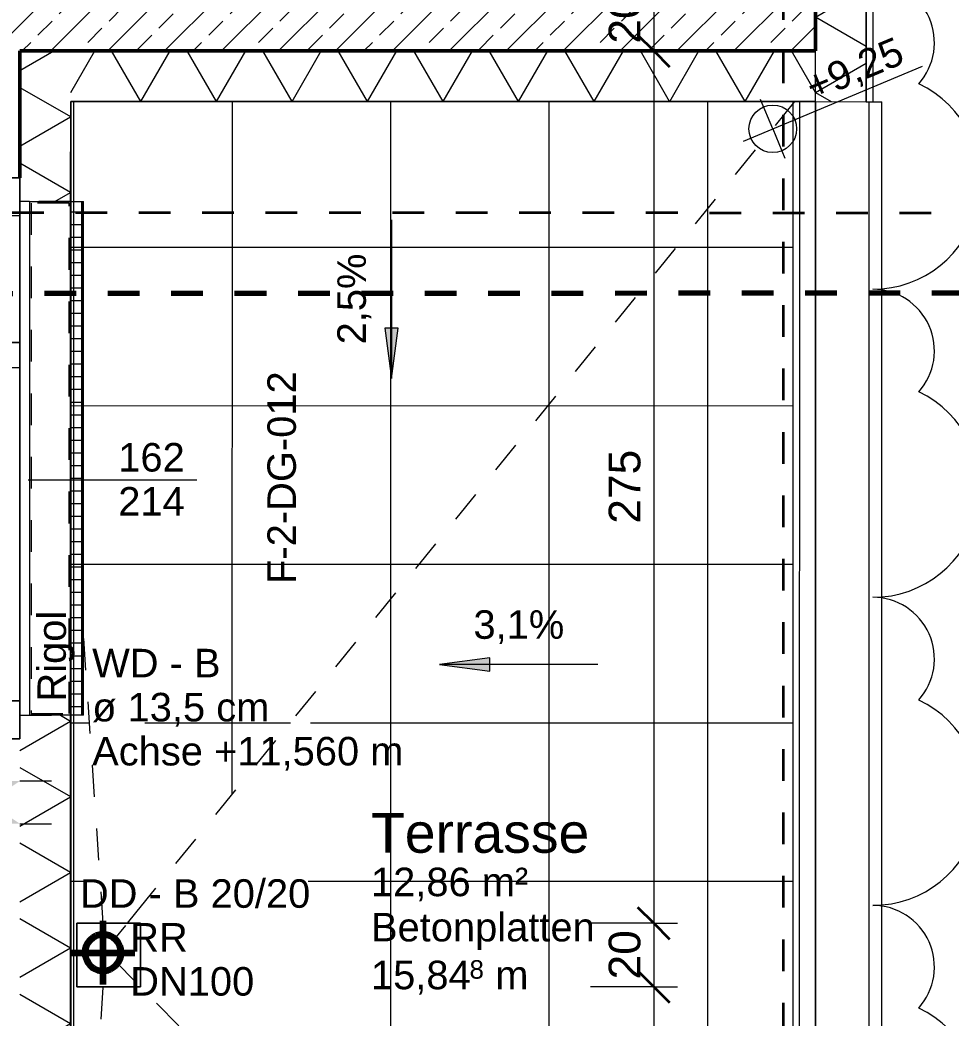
# Model space of a CAD drawing. Header units: metres. Extents: x -67.4 to -27.2, y 43.9 to 89.6.
# Drawn here: x -40.019 to -37.081, y 52.578 to 55.726 of the extents above; entities that cross this region are included whole.
import ezdxf

# ---------------------------------------------------------------- set-up
doc = ezdxf.new("R2010")
doc.units = ezdxf.units.M
for name, pattern in [('Achse', [0.009, 0.005, -0.002, 0, -0.002]), ('Strich Punkt Mittel', [0.015875, 0.00635, -0.004763, 0, -0.004763]), ('Verdeckt', [0.003, 0.002, -0.001]), ('Verdeckt Unten', [0.005, 0.003, -0.002])]:
    doc.linetypes.add(name, pattern=pattern)
for name, color, linetype, lineweight in [('A-DETL-GENF_', 92, 'Continuous', 13), ('A-DETL-MBND', 5, 'Continuous', 5), ('A-GLAZ-IDEN_', 152, 'Continuous', 9), ('A_2D', 7, 'Continuous', 13), ('A_Bemassung-50_', 4, 'Continuous', 9), ('A_Bemassung_', 4, 'Continuous', 9), ('A_Beschriftung_', 7, 'Continuous', 9), ('A_Decken', 8, 'Continuous', 13), ('A_Durchbruch', 7, 'Verdeckt', 5), ('A_Gelaender', 7, 'Continuous', 13), ('A_Raeume_', 7, 'Continuous', 5), ('A_Raeume_Beschriftung_', 7, 'Continuous', 9), ('A_Raster_', 1, 'Continuous', 9), ('A_Waende', 7, 'Continuous', 13), ('G-ANNO-DIMS_', 111, 'Continuous', 9), ('G-ANNO-REVC_', 71, 'Continuous', 9), ('G-ANNO-SYMB_', 111, 'Continuous', 9), ('M-EQPM', 50, 'Continuous', 5), ('M-EQPM-IDEN_', 50, 'Continuous', 9), ('P-PIPE', 3, 'Continuous', 5), ('P-PIPE-CNTR', 3, 'Continuous', 5), ('P-PIPE-IDEN_', 2, 'Continuous', 9)]:
    doc.layers.add(name, color=color, linetype=linetype, lineweight=lineweight)
doc.styles.add('Arial_2', font='arial.ttf', dxfattribs={"height": 0.09})
doc.styles.add('Arial_3', font='arial.ttf', dxfattribs={"height": 0.05849})
doc.styles.add('Arial_4', font='arial.ttf', dxfattribs={"height": 0.125})
doc.styles.add('Arial_5', font='arial.ttf', dxfattribs={"height": 0.1})
doc.dimstyles.new('WGA-Bemaßung_5', dxfattribs={"dimscale": 0.3048, "dimtxt": 0.102026, "dimasz": 0.328084, "dimexe": 0.246063, "dimexo": 0.0625, "dimgap": 0.04101, "dimtad": 1, "dimdec": 1, "dimlfac": 100, "dimrnd": 0.5, "dimdsep": 46, "dimtxsty": 'Arial_5', "dimblk1": 'OBLIQUE', "dimblk2": 'OBLIQUE', "dimsah": 1, "dimcen": 0.09, "dimdle": 0.246063, "dimazin": 2, "dimtfac": 1, "dimtdec": 4, "dimtix": 1, "dimtmove": 0, "dimatfit": 3, "dimfxl": 0.656168, "dimfxlon": 1, "dimtvp": 1, "dimtolj": 1, "dimtzin": 0, "dimarcsym": 2})

# ---------------------------------------------------------------- blocks, each defined once
blk = doc.blocks.new('Typ des oberen Holms - Oberer Geländerholm_Innen_-3751269-263_PP_03DG_BT2')
at = {"layer": 'A_Gelaender', "lineweight": 5}
for p, q in [((-15.2118, 61.0986), (-13.3125, 65.652)), ((-13.2664, 65.6328), (-15.1784, 61.0489))]:
    blk.add_line(p, q, dxfattribs=at)
blk = doc.blocks.new('Typ des oberen Holms - Oberer Geländerholm_Innen_-V3-263_PP_03DG_BT2')
at = {"layer": 'A_Gelaender', "lineweight": 5}
for p, q in [((-15.2118, 61.0986), (-13.3125, 65.652)), ((-15.1784, 61.0489), (-13.2664, 65.6328))]:
    blk.add_line(p, q, dxfattribs=at)
blk = doc.blocks.new('HLS_Rigol - 20x8cm-V65-263_PP_03DG_BT2')
at = {"layer": 'M-EQPM'}
h = blk.add_hatch(dxfattribs=at)
h.set_pattern_fill('FP_100', color=256, style=0, pattern_type=2)
h.set_pattern_definition([(270, (0, 0.6096), (0.04, 0), [])])
h.paths.add_polyline_path([(0, -0.095), (1.62, -0.095), (1.62, -0.0596), (0, -0.0597), (0, -0.0796)])
for p, q in [((0, -0.095), (0, -0.0596)), ((1.62, -0.0596), (1.62, -0.095)), ((0, -0.095), (1.62, -0.095)), ((0, -0.097), (0, -0.095)), ((0, -0.1), (0, -0.097)), ((0, -0.097), (1.62, -0.097)), ((0, -0.1), (1.62, -0.1)), ((0, -0.1), (1.62, -0.1)), ((1.62, -0.095), (1.62, -0.097)), ((1.62, -0.097), (1.62, -0.1))]:
    blk.add_line(p, q, dxfattribs=at)
blk = doc.blocks.new('Allg_Rollladenkasten - 0130x0270-10446602-263_PP_03DG_BT2')
at = {"layer": 'A_2D'}
for p, q in [((-0.81, -0.0793), (-0.81, -0.0743)), ((-0.81, -0.0743), (-0.805, -0.0743)), ((-0.81, -0.2043), (-0.81, -0.0793)), ((-0.805, -0.0743), (0.805, -0.0743)), ((0.805, -0.0743), (0.81, -0.0743)), ((0.81, -0.0743), (0.81, -0.2043)), ((-0.81, -0.2043), (0.805, -0.2043)), ((-0.81, -0.2043), (0.81, -0.2043)), ((-0.81, -0.2043), (-0.81, -0.2343)), ((0.805, -0.2043), (0.81, -0.2043)), ((0.81, -0.2343), (0.81, -0.2043)), ((0.81, -0.2343), (-0.81, -0.2343)), ((-0.81, -0.633), (-0.81, -0.629))]:
    blk.add_line(p, q, dxfattribs=at)
at = {"layer": 'A_Durchbruch'}
for p, q in [((-0.81, -0.0743), (-0.81, -0.2343)), ((0.81, -0.0743), (-0.81, -0.0743)), ((-0.805, -0.0793), (-0.805, -0.1993)), ((0.805, -0.0793), (-0.805, -0.0793)), ((0.805, -0.1993), (0.805, -0.0793)), ((0.81, -0.2343), (0.81, -0.0743)), ((-0.805, -0.1993), (0.805, -0.1993)), ((-0.81, -0.2343), (0.81, -0.2343)), ((-0.81, -0.2343), (0.81, -0.2343))]:
    blk.add_line(p, q, dxfattribs=at)
blk = doc.blocks.new('Allg_Nachströmöffnung1 - DN 135-V99-263_PP_03DG_BT2')
at = {"layer": 'A-DETL-GENF_', "linetype": 'Verdeckt', "lineweight": 5}
for points in [[(0.0575, -0.1), (0.125, 0), (0.0575, 0.0999), (0.0575, -0.0562)], [(0.125, 0), (0.1925, -0.1), (0.1925, 0.0999), (0.1273, 0.0034)]]:
    blk.add_hatch(color=256, dxfattribs=at).paths.add_polyline_path(points)
at = {"layer": 'A_Durchbruch'}
for p, q in [((0.0575, 0.1), (0.0575, -0.26)), ((0.1925, 0.1), (0.1925, -0.26))]:
    blk.add_line(p, q, dxfattribs=at)
blk = doc.blocks.new('Symbol_Schatten - Bodendurchbruch_Schatten-8269585-263_PP_03DG_BT2')
at = {"layer": 'A-DETL-MBND'}
for p, q in [((0.1, -0.1), (0.1, 0.1)), ((0.1, 0.1), (0.1, -0.1)), ((-0.0652, -0.1), (0.1, -0.1)), ((0.1, -0.1), (-0.0652, -0.1))]:
    blk.add_line(p, q, dxfattribs=at)
blk = doc.blocks.new('Symbol_Schatten - Bodendurchbruch_Schatten-V114-263_PP_03DG_BT2')
at = {"layer": 'A-DETL-MBND'}
for p, q in [((0.1, 0.1), (-0.1, 0.1)), ((-0.1, 0.1), (-0.1, -0.1)), ((-0.1, -0.1), (-0.1, 0.1)), ((-0.1, 0.1), (0.1, 0.1)), ((0.1, -0.1), (0.1, 0.1)), ((0.1, 0.1), (0.1, -0.1)), ((-0.1, -0.1), (0.1, -0.1)), ((0.1, -0.1), (-0.1, -0.1))]:
    blk.add_line(p, q, dxfattribs=at)
blk = doc.blocks.new('Fens_Tuer_2tlg - DK_DF_SL_1770x2520_Terrassentür dicke Aufbau NEU DG-V11-263_PP_03DG_BT2')
at = {"layer": 'A_2D', "lineweight": 5}
for p, q in [((-0.765, 0), (-0.765, 1.05)), ((-0.885, 0.1), (0.885, 0.1)), ((-0.885, 0.1), (0.885, 0.1)), ((-0.885, 0.1), (0.885, 0.1)), ((-0.885, -0.1), (-0.885, 0.1)), ((-0.885, 0.1), (-0.885, -0.1)), ((0.885, 0.1), (0.885, -0.1)), ((0.885, -0.1), (0.885, 0.1)), ((-0.785, 0.02), (-0.74, 0.02)), ((-0.785, 0), (-0.785, 0.02)), ((-0.785, 0.02), (-0.785, 0)), ((0.305, 0.02), (-0.785, 0.02)), ((-0.74, 0.02), (-0.74, -0.07)), ((-0.74, -0.07), (-0.74, 0.02)), ((-0.74, 0.02), (0.26, 0.02)), ((0.26, 0.02), (0.305, 0.02)), ((0.26, -0.07), (0.26, 0.02)), ((0.26, -0.07), (0.26, 0.02)), ((0.305, 0.02), (0.305, 0)), ((0.305, 0.02), (0.305, 0)), ((-0.885, -0.1), (-0.885, 0)), ((-0.885, 0), (-0.765, 0)), ((-0.885, 0), (0.885, 0)), ((-0.885, -0.1), (-0.885, 0)), ((-0.765, 0), (-0.785, 0)), ((-0.785, 0), (0.305, 0)), ((-0.765, -0.07), (-0.765, 0)), ((-0.765, 0), (-0.765, -0.07)), ((0.285, 0), (-0.765, 0)), ((-0.765, 0), (-0.765, -0.1)), ((0.285, 0), (-0.765, 0)), ((-0.765, -0.1), (-0.765, 0)), ((-0.74, -0.018), (0.26, -0.018)), ((-0.74, -0.032), (-0.74, -0.018)), ((-0.74, -0.018), (-0.74, -0.032)), ((0.26, -0.018), (-0.74, -0.018)), ((0.26, -0.018), (0.26, -0.032)), ((0.26, -0.032), (0.26, -0.018)), ((0.285, 0), (0.285, -0.07)), ((0.305, 0), (0.285, 0)), ((0.285, 0), (0.285, -0.07)), ((0.285, -0.1), (0.285, 0)), ((0.285, 0), (0.365, 0)), ((0.285, -0.1), (0.285, 0)), ((0.365, 0), (0.365, -0.1)), ((0.765, 0), (0.365, 0)), ((0.365, -0.1), (0.365, 0)), ((0.765, -0.1), (0.765, 0)), ((0.765, 0), (0.885, 0)), ((0.765, -0.1), (0.765, 0)), ((0.885, 0), (0.885, -0.1)), ((0.885, -0.1), (0.885, 0)), ((0.26, -0.032), (-0.74, -0.032)), ((-0.74, -0.032), (0.26, -0.032)), ((0.365, -0.043), (0.765, -0.043)), ((0.365, -0.057), (0.365, -0.043)), ((0.365, -0.043), (0.365, -0.057)), ((0.765, -0.043), (0.365, -0.043)), ((0.765, -0.057), (0.365, -0.057)), ((0.365, -0.057), (0.765, -0.057)), ((0.765, -0.043), (0.765, -0.057)), ((0.765, -0.057), (0.765, -0.043)), ((-0.74, -0.07), (-0.765, -0.07)), ((-0.765, -0.07), (0.285, -0.07)), ((0.26, -0.07), (-0.74, -0.07)), ((0.285, -0.07), (0.26, -0.07)), ((-0.885, -0.1), (0.885, -0.1)), ((0.885, -0.1), (-0.885, -0.1)), ((-0.765, -0.1), (-0.885, -0.1)), ((0.885, -0.1), (-0.885, -0.1)), ((-0.765, -0.1), (0.285, -0.1)), ((0.365, -0.1), (0.285, -0.1)), ((0.365, -0.1), (0.765, -0.1)), ((0.885, -0.1), (0.765, -0.1)), ((-0.81, -0.26), (0.81, -0.26))]:
    blk.add_line(p, q, dxfattribs=at)
blk.add_arc((-0.765, 0), 1.05, 360, 90, dxfattribs=at)
blk = doc.blocks.new('BS_Fens_PP - rechts-2843221-263_PP_03DG_BT2')
at = {"layer": 'A-GLAZ-IDEN_'}
blk.add_line((0, 0.000124), (0, -0.010513), dxfattribs=at)
blk = doc.blocks.new('DIMBLOCK539-263_PP_03DG_BT2')
at = {"layer": 'A_Bemassung-50_', "transparency": 16777216}
for p, q in [((-38.0189, 55.9035), (-38.0189, 55.6285)), ((-38.0189, 55.8285), (-38.0939, 55.8285)), ((-38.0189, 55.8285), (-37.8189, 55.8285)), ((-38.0189, 55.6285), (-38.0939, 55.6285)), ((-38.0189, 55.6285), (-37.8189, 55.6285))]:
    blk.add_line(p, q, dxfattribs=at)
at = {"layer": 'A_Bemassung-50_', "lineweight": 35, "transparency": 16777216}
for p, q in [((-38.0189, 55.8285), (-38.0689, 55.8785)), ((-38.0189, 55.8285), (-37.9689, 55.7785)), ((-38.0189, 55.6285), (-38.0689, 55.6785)), ((-38.0189, 55.6285), (-37.9689, 55.5785))]:
    blk.add_line(p, q, dxfattribs=at)
at = {"layer": 'A_Bemassung-50_', "color": 0, "transparency": 16777216, "insert": (-38.1612, 55.6516), "char_height": 0.1, "width": 0.184588, "attachment_point": 1, "rotation": 90, "line_spacing_factor": 0.941778, "style": 'Arial_5'}
blk.add_mtext('20', dxfattribs=at)
blk = doc.blocks.new('_Oblique')
at = {"color": 0, "linetype": 'ByBlock', "lineweight": -2}
blk.add_line((-0.5, -0.5), (0.5, 0.5), dxfattribs=at)
blk = doc.blocks.new('DIMBLOCK540-263_PP_03DG_BT2')
at = {"layer": 'A_Bemassung-50_', "lineweight": 35, "transparency": 16777216}
for p, q in [((-38.0189, 55.6285), (-38.0689, 55.6785)), ((-38.0189, 55.6285), (-37.9689, 55.5785)), ((-38.0189, 52.8771), (-38.0689, 52.9271)), ((-38.0189, 52.8771), (-37.9689, 52.8271))]:
    blk.add_line(p, q, dxfattribs=at)
at = {"layer": 'A_Bemassung-50_', "transparency": 16777216}
for p, q in [((-38.0189, 55.6285), (-38.0939, 55.6285)), ((-38.0189, 55.6285), (-38.0189, 52.8771)), ((-38.0189, 55.6285), (-37.8189, 55.6285)), ((-38.0189, 52.8771), (-38.2189, 52.8771)), ((-38.0189, 52.8771), (-37.9439, 52.8771))]:
    blk.add_line(p, q, dxfattribs=at)
at = {"layer": 'A_Bemassung-50_', "color": 0, "transparency": 16777216, "insert": (-38.1612, 54.1374), "char_height": 0.1, "width": 0.276883, "attachment_point": 1, "rotation": 90, "line_spacing_factor": 0.941778, "style": 'Arial_5'}
blk.add_mtext('275', dxfattribs=at)
blk = doc.blocks.new('DIMBLOCK541-263_PP_03DG_BT2')
at = {"layer": 'A_Bemassung-50_', "lineweight": 35, "transparency": 16777216}
for p, q in [((-38.0189, 52.8771), (-38.0689, 52.9271)), ((-38.0189, 52.8771), (-37.9689, 52.8271)), ((-38.0189, 52.6771), (-38.0689, 52.7271)), ((-38.0189, 52.6771), (-37.9689, 52.6271))]:
    blk.add_line(p, q, dxfattribs=at)
at = {"layer": 'A_Bemassung-50_', "transparency": 16777216}
for p, q in [((-38.0189, 52.8771), (-38.2189, 52.8771)), ((-38.0189, 52.8771), (-38.0189, 52.6771)), ((-38.0189, 52.8771), (-37.9439, 52.8771)), ((-38.0189, 52.6771), (-38.2189, 52.6771)), ((-38.0189, 52.6771), (-37.9439, 52.6771))]:
    blk.add_line(p, q, dxfattribs=at)
at = {"layer": 'A_Bemassung-50_', "color": 0, "transparency": 16777216, "insert": (-38.1613, 52.7002), "char_height": 0.1, "width": 0.184588, "attachment_point": 1, "rotation": 90, "line_spacing_factor": 0.941778, "style": 'Arial_5'}
blk.add_mtext('20', dxfattribs=at)
blk = doc.blocks.new('DIMBLOCK542-263_PP_03DG_BT2')
at = {"layer": 'A_Bemassung-50_', "lineweight": 35, "transparency": 16777216}
for p, q in [((-38.0189, 52.6771), (-38.0689, 52.7271)), ((-38.0189, 52.6771), (-37.9689, 52.6271)), ((-38.019, 49.4253), (-38.069, 49.4753)), ((-38.019, 49.4253), (-37.969, 49.3753))]:
    blk.add_line(p, q, dxfattribs=at)
at = {"layer": 'A_Bemassung-50_', "transparency": 16777216}
for p, q in [((-38.0189, 52.6771), (-38.2189, 52.6771)), ((-38.0189, 52.6771), (-38.019, 49.3503)), ((-38.0189, 52.6771), (-37.9439, 52.6771)), ((-38.019, 49.4253), (-38.219, 49.4254)), ((-38.019, 49.4253), (-37.944, 49.4253))]:
    blk.add_line(p, q, dxfattribs=at)
at = {"layer": 'A_Bemassung-50_', "color": 0, "transparency": 16777216, "insert": (-38.1613, 50.9359), "char_height": 0.1, "width": 0.276883, "attachment_point": 1, "rotation": 90, "line_spacing_factor": 0.941778, "style": 'Arial_5'}
blk.add_mtext('325', dxfattribs=at)
blk = doc.blocks.new('Family - ___-11913883-263_PP_03DG_BT2')
at = {"layer": 'G-ANNO-REVC_'}
for centre, radius, start, end in [((-13.028, 65.7345), 0.1943, 295.5497, 67.36), ((-13.1963, 65.331), 0.34, 247.36, 42.1512), ((-13.402, 64.8378), 0.1943, 295.5497, 67.36), ((-13.5703, 64.4343), 0.34, 247.36, 42.1512), ((-13.776, 63.9411), 0.1943, 295.5497, 67.36), ((-13.9443, 63.5376), 0.34, 247.36, 42.1512), ((-14.15, 63.0444), 0.1943, 295.5497, 67.36), ((-14.3183, 62.6409), 0.34, 247.36, 42.1512)]:
    blk.add_arc(centre, radius, start, end, dxfattribs=at)
blk = doc.blocks.new('Höhenkoten - 018-55644-263_PP_03DG_BT2')
at = {"layer": 'G-ANNO-DIMS_'}
for p, q in [((0, 0), (0, 0.002)), ((-0.002, 0), (0.010242, 0)), ((0, 0), (0, -0.002))]:
    blk.add_line(p, q, dxfattribs=at)
blk.add_circle((0, 0), 0.0015, dxfattribs=at)

msp = doc.modelspace()

# ---------------------------------------------------------------- hatches: boundary and pattern name
at = {"layer": 'A-DETL-GENF_', "lineweight": 5}
h = msp.add_hatch(dxfattribs=at)
h.set_pattern_fill('FP_142', color=252, style=0, pattern_type=2)
h.set_pattern_definition([(89.998, (-85.848, 81.011), (-0.5, 1.75e-05), []), (179.998, (-85.848, 81.011), (-1.75e-05, -0.5), [])])
h.paths.add_polyline_path([(-39.8588, 49.5702), (-37.5789, 50.548), (-37.5788, 55.4685), (-39.8586, 55.4685), (-39.8588, 49.643)])
h.paths.add_polyline_path([(-39.8538, 50.4573), (-39.8538, 50.4573), (-39.8538, 50.4671)])
h.paths.add_polyline_path([(-39.8538, 50.4671), (-39.8538, 50.4671), (-39.8538, 50.4747)])
h.paths.add_polyline_path([(-39.8538, 50.4747), (-39.8538, 50.4747), (-39.8538, 50.4794)])
h.paths.add_polyline_path([(-39.8587, 50.8335), (-39.8587, 50.8335), (-39.8387, 50.8335)])
h.paths.add_polyline_path([(-39.8039, 51.8385), (-39.7748, 52.3531), (-39.8187, 52.389), (-39.8187, 52.5245), (-39.8218, 52.5245), (-39.8218, 52.6614), (-39.8137, 52.6538), (-39.8132, 52.6771), (-39.8019, 52.6771), (-39.8018, 52.7496), (-39.7912, 52.739), (-39.7783, 52.7316), (-39.7638, 52.7278), (-39.7489, 52.7278), (-39.7345, 52.7317), (-39.7216, 52.7392), (-39.7106, 52.7506), (-39.7037, 52.7627), (-39.6998, 52.7771), (-39.6999, 52.7921), (-39.7038, 52.8065), (-39.7113, 52.8194), (-39.7218, 52.8299), (-39.7348, 52.8373), (-39.75, 52.8411), (-39.7641, 52.8411), (-39.7785, 52.8372), (-39.7914, 52.8297), (-39.8019, 52.8191), (-39.8039, 52.8157), (-39.8039, 52.8535), (-39.8137, 52.8521), (-39.8387, 52.6771), (-39.8387, 52.8771), (-39.8039, 52.8771), (-39.8039, 52.9995), (-39.8218, 53.0128), (-39.8213, 53.3037), (-39.7782, 53.203), (-39.8179, 53.7836), (-39.4119, 53.2066), (-39.1271, 53.557), (-38.9861, 53.2908), (-38.9861, 53.1738), (-39.1094, 53.1738), (-39.1094, 52.1363), (-39.75, 51.8616)])
h.paths.add_polyline_path([(-39.8587, 53.5335), (-39.8587, 53.5335), (-39.8387, 53.5335)])
h.paths.add_polyline_path([(-37.2796, 59.6652), (-37.2647, 59.6652), (-37.2503, 59.6691), (-37.2374, 59.6766), (-37.2268, 59.6872), (-37.2194, 59.7001), (-37.2156, 59.7146), (-37.2156, 59.7295), (-37.2195, 59.7439), (-37.227, 59.7568), (-37.2376, 59.7673), (-37.2505, 59.7747), (-37.265, 59.7786), (-37.2799, 59.7785), (-37.2943, 59.7746), (-37.3072, 59.7671), (-37.3177, 59.7566), (-37.3251, 59.7436), (-37.329, 59.7292), (-37.3286, 59.7133), (-37.325, 59.6999), (-37.3175, 59.687), (-37.307, 59.6765), (-37.294, 59.669), (-37.2894, 59.6678)])
h.paths.add_polyline_path([(-37.3082, 60.5211), (-37.3082, 62.1411), (-37.3112, 62.1411), (-37.3112, 60.5211)])
h.paths.add_polyline_path([(-37.3132, 60.5211), (-37.3132, 62.1411), (-37.3486, 62.1411), (-37.3486, 60.5211), (-37.3147, 60.5211)])
h.paths.add_polyline_path([(-52.1584, 64.3116), (-52.1584, 64.3117), (-52.4008, 64.3117), (-52.4008, 64.3167), (-52.4283, 64.3167), (-52.4283, 64.3917), (-52.4197, 64.4217), (-52.4768, 64.4217), (-52.4683, 64.3917), (-52.4683, 64.3167), (-52.4958, 64.3167), (-52.4958, 64.3117), (-52.5885, 64.3117), (-52.5885, 71.7188), (-54.1385, 71.7188), (-54.1385, 64.3118), (-52.3575, 64.3116)])
h.paths.add_polyline_path([(-37.2484, 66.4389), (-37.2391, 66.4443), (-37.2285, 66.4549), (-37.2211, 66.4679), (-37.2173, 66.4823), (-37.2173, 66.4972), (-37.2212, 66.5116), (-37.2287, 66.5245), (-37.2393, 66.535), (-37.2484, 66.5403), (-37.2484, 66.4396)])
h.paths.add_polyline_path([(-53.4604, 66.482), (-53.0651, 67.7037), (-53.0696, 67.7203), (-53.381, 66.8513), (-53.3809, 69.3357), (-52.7786, 69.3357), (-52.7684, 69.4729), (-52.7684, 68.6209), (-52.7787, 68.5891), (-52.7787, 68.2027), (-52.7684, 68.2027), (-52.9434, 68.1777), (-52.9684, 68.0027), (-52.7684, 68.0027), (-52.7684, 66.5935), (-52.7727, 66.6095), (-52.7787, 66.6903), (-53.381, 66.6903)])
h.paths.add_polyline_path([(-37.2797, 73.3336), (-37.2647, 73.3336), (-37.2503, 73.3375), (-37.2374, 73.345), (-37.2269, 73.3556), (-37.2195, 73.3685), (-37.2157, 73.383), (-37.2157, 73.3979), (-37.2196, 73.4123), (-37.2271, 73.4252), (-37.2377, 73.4357), (-37.2506, 73.4431), (-37.265, 73.447), (-37.2799, 73.4469), (-37.2943, 73.443), (-37.3072, 73.4355), (-37.3178, 73.425), (-37.3252, 73.412), (-37.329, 73.3976), (-37.329, 73.3827), (-37.3251, 73.3683), (-37.3176, 73.3554), (-37.307, 73.3449), (-37.2941, 73.3374)])
h.paths.add_polyline_path([(-37.3078, 74.1124), (-37.3078, 75.7324), (-37.3108, 75.7324), (-37.3108, 74.1124)])
h.paths.add_polyline_path([(-37.3128, 74.1124), (-37.3128, 75.7324), (-37.3482, 75.7324), (-37.3482, 74.1124), (-37.3147, 74.1124)])
h.paths.add_polyline_path([(-50.9381, 76.0566), (-50.938, 83.0098), (-54.1179, 83.0099), (-54.1181, 76.0567), (-51.0703, 76.0566)])
h.paths.add_polyline_path([(-53.8681, 76.0567), (-53.8681, 76.0567), (-53.8681, 76.1501)])
h.paths.add_polyline_path([(-37.5781, 76.6563), (-37.5779, 83.0094), (-40.5679, 83.0095), (-40.5681, 76.6564), (-38.9861, 76.6563)])
h.paths.add_polyline_path([(-51.0893, 77.1853), (-51.9614, 77.1853), (-51.6588, 78.6867), (-51.0303, 78.6867), (-51.0598, 77.9363), (-51.0048, 77.846), (-51.0187, 77.846), (-51.0177, 77.7691), (-50.9581, 77.7691), (-51.0176, 77.7606), (-51.0165, 77.6836), (-50.9994, 77.6836), (-50.9994, 77.6691), (-51.0181, 77.6691), (-51.0181, 77.6126), (-51.0481, 77.6211), (-51.0481, 77.5641), (-51.0181, 77.5726), (-51.0181, 77.5213), (-51.0518, 77.5213), (-51.0097, 77.1853), (-51.0703, 77.1853)])
h.paths.add_polyline_path([(-40.5631, 77.5891), (-40.5631, 77.5891), (-40.5631, 77.5989)])
h.paths.add_polyline_path([(-40.5631, 77.5989), (-40.5631, 77.5989), (-40.5631, 77.6065)])
h.paths.add_polyline_path([(-40.5631, 77.6065), (-40.5631, 77.6065), (-40.5631, 77.6112)])
h.paths.add_polyline_path([(-40.4718, 79.7938), (-40.5071, 79.7938), (-40.4877, 80.2371), (-40.548, 80.1176), (-40.548, 80.4317), (-40.523, 80.4535), (-40.523, 80.5349), (-40.5203, 80.5372), (-40.523, 80.5372), (-40.523, 80.559), (-40.5172, 80.559), (-40.5207, 80.5719), (-40.5132, 80.559), (-40.5026, 80.5485), (-40.4897, 80.541), (-40.4745, 80.5372), (-40.4603, 80.5372), (-40.4459, 80.5411), (-40.433, 80.5486), (-40.4225, 80.5592), (-40.4151, 80.5721), (-40.4113, 80.5866), (-40.4113, 80.6015), (-40.4162, 80.6176), (-40.4227, 80.6288), (-40.4333, 80.6393), (-40.4462, 80.6467), (-40.4606, 80.6506), (-40.4755, 80.6505), (-40.4899, 80.6466), (-40.5028, 80.6391), (-40.5134, 80.6286), (-40.5197, 80.6175), (-40.52, 80.6891), (-40.523, 80.6887), (-40.548, 80.5137), (-40.548, 80.7137), (-40.52, 80.7137), (-40.5201, 80.7354), (-40.523, 80.7331), (-40.523, 80.7677), (-40.4839, 80.7677), (-40.5222, 81.3024), (-39.6246, 81.3024), (-39.7181, 79.7938), (-39.948, 79.7938)])
at = {"layer": 'A_Waende', "lineweight": 5}
h = msp.add_hatch(dxfattribs=at)
h.set_pattern_fill('FP_19', color=250, angle=-157.36, style=0, pattern_type=2)
h.set_pattern_definition([(269.998, (-37.50842, 65.98198), (0.20637, -7.2e-06), []), (329.998, (-37.50842, 65.98198), (0.1031912, 0.178718), []), (29.998, (-37.50842, 65.98198), (-0.1031788, 0.1787253), [])])
h.paths.add_polyline_path([(-37.3488, 55.4684), (-37.3487, 56.5034), (-37.5087, 56.5034), (-37.5088, 55.4685), (-37.3858, 55.4685)])
h.paths.add_polyline_path([(-37.3487, 57.5534), (-37.3487, 57.5535), (-37.3486, 60.5211), (-37.5086, 60.5211), (-37.5086, 57.5535), (-37.3537, 57.5534)])
h.paths.add_polyline_path([(-37.3486, 62.1411), (-37.3486, 62.1411), (-37.3486, 62.2635)])
h.paths.add_polyline_path([(-37.3486, 62.1411), (-37.3486, 62.1411), (-37.3485, 63.3861), (-37.5085, 63.3861), (-37.5085, 62.1411), (-37.3536, 62.1411)])
h.paths.add_polyline_path([(-37.3535, 64.4361), (-37.3485, 64.4361), (-37.3484, 67.4037), (-37.5084, 67.4037), (-37.5079, 64.4361), (-37.3535, 64.4361)])
h.paths.add_polyline_path([(-37.3484, 69.0237), (-37.3484, 69.0237), (-37.3483, 70.2687), (-37.5083, 70.2687), (-37.5079, 69.0237), (-37.3534, 69.0237)])
h.paths.add_polyline_path([(-37.3533, 71.3187), (-37.3483, 71.3187), (-37.3482, 74.1087), (-37.5082, 74.1087), (-37.5079, 71.3187), (-37.3533, 71.3187)])
h.paths.add_polyline_path([(-37.3482, 75.7287), (-37.3482, 75.7287), (-37.3482, 76.4963), (-37.5081, 76.4963), (-37.5079, 75.7287), (-37.3532, 75.7287)])
h = msp.add_hatch(dxfattribs=at)
h.set_pattern_fill('FP_2', color=250, style=0, pattern_type=2)
h.set_pattern_definition([(45, (0, 0), (-0.08980256, 0.08980256), []), (45, (0.0898, 0), (-0.08980256, 0.08980256), [0.0635, -0.03175])])
h.paths.add_polyline_path([(-37.5088, 55.6285), (-37.5088, 55.8285), (-40.2188, 55.8285), (-40.2186, 55.6285), (-37.5089, 55.6285)])
h = msp.add_hatch(dxfattribs=at)
h.set_pattern_fill('FP_36', color=250, angle=202.64, style=0, pattern_type=2)
h.set_pattern_definition([(89.998, (-39.85832, 52.56123), (-0.20637, 7e-06), []), (149.998, (-39.85832, 52.56123), (-0.103191, -0.178718), []), (209.998, (-39.85832, 52.56123), (0.103179, -0.178725), [])])
h.paths.add_polyline_path([(-40.0188, 49.4254), (-39.8588, 49.494), (-39.8588, 50.8335), (-40.0188, 50.8335), (-40.0188, 49.4598)])
h.paths.add_polyline_path([(-39.8587, 52.4535), (-39.8588, 53.5335), (-40.0187, 53.5335), (-40.0187, 52.4535), (-39.8588, 52.4535)])
h.paths.add_polyline_path([(-39.9282, 53.5335), (-39.9282, 53.5335), (-39.9196, 53.5335)])
h.paths.add_polyline_path([(-39.9386, 53.5335), (-39.9386, 53.5335), (-39.9282, 53.5335)])
h.paths.add_polyline_path([(-39.9887, 53.5335), (-39.9887, 53.5335), (-39.9386, 53.5335)])
h.paths.add_polyline_path([(-39.8588, 55.1535), (-39.8587, 55.1535), (-39.8588, 55.6285), (-40.0186, 55.6285), (-40.0186, 55.1535), (-39.8637, 55.1535)])
h = msp.add_hatch(dxfattribs=at)
h.set_pattern_fill('FP_37', color=250, angle=-157.36, style=0, pattern_type=2)
h.set_pattern_definition([(359.998, (-38.68388, 55.46833), (7e-06, 0.20637), []), (59.998, (-38.68388, 55.46833), (-0.178727, 0.103196), []), (119.998, (-38.68388, 55.46833), (-0.178725, -0.10318), [])])
h.paths.add_polyline_path([(-37.5089, 55.4685), (-37.5088, 55.4685), (-37.5089, 55.6285), (-39.8586, 55.6285), (-39.8586, 55.4685), (-37.5249, 55.4685)])
at = {"layer": 'G-ANNO-DIMS_'}
for points in [[(-38.8462, 54.5957), (-38.8253, 54.7545), (-38.8671, 54.7545)], [(-38.6951, 53.6933), (-38.5363, 53.6724), (-38.5363, 53.7142)]]:
    msp.add_hatch(color=256, dxfattribs=at).paths.add_polyline_path(points)

# ---------------------------------------------------------------- linework, layer by layer
at = {"layer": 'A_2D'}
for p, q in [((-39.8586, 55.4685), (-39.8588, 49.5702)), ((-37.5788, 55.4685), (-39.8586, 55.4685)), ((-37.5789, 50.548), (-37.5788, 55.4685))]:
    msp.add_line(p, q, dxfattribs=at)
at = {"layer": 'A_Decken', "linetype": 'Verdeckt Unten'}
for p, q in [((-39.6528, 52.9101), (-37.574, 55.4685)), ((-39.7559, 52.8771), (-39.8183, 53.7893)), ((-39.6796, 52.8771), (-39.6531, 52.9097)), ((-39.7534, 52.8411), (-39.7548, 52.8606)), ((-39.7197, 52.8278), (-39.685, 52.8705)), ((-39.8188, 51.5762), (-39.7535, 52.7278)), ((-37.5589, 50.5529), (-39.7107, 52.7504))]:
    msp.add_line(p, q, dxfattribs=at)
at = {"layer": 'A_Decken'}
for p, q in [((-39.6387, 52.8771), (-39.6387, 52.6771)), ((-39.6387, 52.6771), (-39.8039, 52.6771))]:
    msp.add_line(p, q, dxfattribs=at)
at = {"layer": 'A_Raeume_', "flags": 128}
msp.add_lwpolyline([(-37.5089, 50.5018), (-37.5088, 55.4685), (-39.8586, 55.4685), (-39.8588, 49.494)], close=True, dxfattribs=at)
at = {"layer": 'A_Raster_', "linetype": 'Strich Punkt Mittel', "lineweight": 35}
for p, q in [((-37.6095, 46.5266), (-37.6084, 85.4138)), ((-56.2436, 55.1189), (-32.135, 55.1182))]:
    msp.add_line(p, q, dxfattribs=at)
at = {"layer": 'A_Waende'}
for p, q in [((-37.3479, 55.4684), (-37.3479, 59.4684)), ((-37.3279, 59.4684), (-37.3279, 55.4684)), ((-37.3488, 55.4684), (-37.2999, 55.4684)), ((-37.3399, 50.3891), (-37.3399, 55.4684)), ((-37.2999, 50.3684), (-37.2999, 55.4684))]:
    msp.add_line(p, q, dxfattribs=at)
at = {"layer": 'A_Waende', "color": 250, "lineweight": 5}
for p, q in [((-37.3488, 55.4684), (-37.3487, 56.5034)), ((-39.8587, 55.1535), (-39.8586, 55.4685)), ((-39.8586, 55.4685), (-37.3488, 55.4684)), ((-39.8587, 52.4535), (-39.8587, 53.5335))]:
    msp.add_line(p, q, dxfattribs=at)
at = {"layer": 'A_Waende', "color": 10, "lineweight": 50}
for p, q in [((-37.5087, 56.4285), (-37.5088, 55.6285)), ((-40.0187, 55.2285), (-40.0186, 55.6285)), ((-40.0186, 55.6285), (-37.5088, 55.6285))]:
    msp.add_line(p, q, dxfattribs=at)
at = {"layer": 'G-ANNO-DIMS_'}
for p, q in [((-38.8462, 55.0957), (-38.8462, 54.5957)), ((-38.8253, 54.7545), (-38.8671, 54.7545)), ((-38.8671, 54.7545), (-38.8462, 54.5957)), ((-38.8462, 54.5957), (-38.8253, 54.7545)), ((-38.5363, 53.7142), (-38.6951, 53.6933)), ((-38.5363, 53.6724), (-38.5363, 53.7142)), ((-38.6951, 53.6933), (-38.5363, 53.6724)), ((-38.1951, 53.6933), (-38.6951, 53.6933))]:
    msp.add_line(p, q, dxfattribs=at)
at = {"layer": 'G-ANNO-SYMB_', "linetype": 'Achse', "lineweight": 70}
msp.add_line((-46.7413, 54.8603), (-35.1825, 54.8666), dxfattribs=at)
at = {"layer": 'P-PIPE', "color": 150, "lineweight": 100}
for start, end in [(112.64, 202.64), (22.64, 112.64), (292.64, 22.64), (202.64, 292.64)]:
    msp.add_arc((-39.7565, 52.7845), 0.0571, start, end, dxfattribs=at)
at = {"layer": 'P-PIPE-CNTR', "color": 150, "lineweight": 100}
for p, q in [((-39.7565, 52.6845), (-39.7565, 52.8845)), ((-39.8565, 52.7845), (-39.6565, 52.7845))]:
    msp.add_line(p, q, dxfattribs=at)

# ---------------------------------------------------------------- block references
at = {"layer": 'A-DETL-MBND'}
for name in ['Symbol_Schatten - Bodendurchbruch_Schatten-V114-263_PP_03DG_BT2', 'Symbol_Schatten - Bodendurchbruch_Schatten-8269585-263_PP_03DG_BT2']:
    msp.add_blockref(name, (-39.7387, 52.7771), dxfattribs=at)
at = {"layer": 'A-GLAZ-IDEN_', "xscale": 49.99999999999998, "yscale": 49.99999999999998, "zscale": 49.99999999999998, "rotation": 89.99827587846517}
msp.add_blockref('BS_Fens_PP - rechts-2843221-263_PP_03DG_BT2', (-39.9862, 54.2763), dxfattribs=at)
at = {"layer": 'A_2D', "lineweight": 5, "rotation": 89.9982758784651}
msp.add_blockref('Fens_Tuer_2tlg - DK_DF_SL_1770x2520_Terrassentür dicke Aufbau NEU DG-V11-263_PP_03DG_BT2', (-40.1187, 54.3435), dxfattribs=at)
at = {"layer": 'A_Durchbruch'}
for name, p, rotation in [('Allg_Rollladenkasten - 0130x0270-10446602-263_PP_03DG_BT2', (-39.7844, 54.3435), 269.9982758784648), ('Allg_Nachströmöffnung1 - DN 135-V99-263_PP_03DG_BT2', (-40.1187, 53.1335), 89.9982758784651)]:
    msp.add_blockref(name, p, dxfattribs=dict(at, rotation=rotation))
at = {"layer": 'A_Gelaender', "lineweight": 5, "rotation": 22.64000000000043}
for name in ['Typ des oberen Holms - Oberer Geländerholm_Innen_-3751269-263_PP_03DG_BT2', 'Typ des oberen Holms - Oberer Geländerholm_Innen_-V3-263_PP_03DG_BT2']:
    msp.add_blockref(name, (0, 0), dxfattribs=at)
at = {"layer": 'G-ANNO-DIMS_', "xscale": 49.99999999999998, "yscale": 49.99999999999998, "zscale": 49.99999999999998, "rotation": 22.64000000000044}
msp.add_blockref('Höhenkoten - 018-55644-263_PP_03DG_BT2', (-37.6436, 55.3828), dxfattribs=at)
at = {"layer": 'G-ANNO-REVC_', "rotation": 22.64000000000043}
msp.add_blockref('Family - ___-11913883-263_PP_03DG_BT2', (0, 0), dxfattribs=at)
at = {"layer": 'M-EQPM', "rotation": 89.99827587846501}
msp.add_blockref('HLS_Rigol - 20x8cm-V65-263_PP_03DG_BT2', (-39.9183, 53.5335), dxfattribs=at)

# ---------------------------------------------------------------- texts
at = {"layer": 'A-GLAZ-IDEN_', "char_height": 0.09, "attachment_point": 1, "style": 'Arial_2'}
for s, insert, width, rotation in [('F-2-DG-012', (-39.238, 53.9474), 0.797679, 90), ('162', (-39.7085, 54.3919), 0.252532, 359.9983), ('214', (-39.7085, 54.253), 0.252532, 359.9983)]:
    msp.add_mtext(s, dxfattribs=dict(at, insert=insert, width=width, rotation=rotation))
at = {"layer": 'A_Beschriftung_', "char_height": 0.09, "attachment_point": 1, "style": 'Arial_2'}
for s, insert, width in [('WD - B', (-39.7908, 53.7428), 0.489029), ('ø 13,5 cm', (-39.7908, 53.6039), 0.665401), ('Achse +11,560 m', (-39.7908, 53.465), 1.166455), ('DD - B 20/20', (-39.8294, 53.0161), 0.861814)]:
    msp.add_mtext(s, dxfattribs=dict(at, insert=insert, width=width))
at = {"layer": 'A_Raeume_Beschriftung_', "attachment_point": 1}
for s, insert, char_height, width, style in [('Terrasse', (-38.9112, 53.2246), 0.125, 0.841772, 'Arial_4'), ('12,86 m²', (-38.9112, 53.0527), 0.09, 0.58924, 'Arial_2'), ('Betonplatten', (-38.9112, 52.9101), 0.09, 0.825738, 'Arial_2'), ('15,84', (-38.9112, 52.7592), 0.09, 0.376793, 'Arial_2'), ('8', (-38.6003, 52.761), 0.0585, 0.056118, 'Arial_3'), (' m', (-38.554, 52.7592), 0.09, 0.164346, 'Arial_2')]:
    msp.add_mtext(s, dxfattribs=dict(at, insert=insert, char_height=char_height, width=width, style=style))
at = {"layer": 'G-ANNO-DIMS_', "char_height": 0.09, "attachment_point": 1, "line_spacing_factor": 0.941778, "style": 'Arial_2'}
for s, insert, width, rotation in [('+9,25', (-37.5503, 55.5529), 0.380128, 22.64), ('2,5%', (-39.0173, 54.7029), 0.342666, 90)]:
    msp.add_mtext(s, dxfattribs=dict(at, insert=insert, width=width, rotation=rotation))
at = {"layer": 'G-ANNO-DIMS_', "insert": (-38.5879, 53.8644), "char_height": 0.09, "width": 0.342666, "attachment_point": 1, "line_spacing_factor": 0.941778, "style": 'Arial_2'}
msp.add_mtext('3,1%', dxfattribs=at)
at = {"layer": 'M-EQPM-IDEN_', "insert": (-39.9633, 53.5765), "char_height": 0.09, "width": 0.3327, "attachment_point": 1, "rotation": 90, "style": 'Arial_2'}
msp.add_mtext('Rigol', dxfattribs=at)
at = {"layer": 'P-PIPE-IDEN_', "char_height": 0.09, "attachment_point": 1, "style": 'Arial_2'}
for s, insert, width in [('RR', (-39.6708, 52.878), 0.216456), ('DN100', (-39.6708, 52.7391), 0.468987)]:
    msp.add_mtext(s, dxfattribs=dict(at, insert=insert, width=width))

# ---------------------------------------------------------------- dimensions: what is measured, and where the dimension line sits
at = {"layer": 'A_Bemassung_'}
for base, p1, p2, override, picture, middle in [((-38.0189, 55.6285), (-37.8189, 55.8285), (-37.8189, 55.6285), {"dimpost": '<>', "dimfxl": 0.2}, 'DIMBLOCK539-263_PP_03DG_BT2', (-38.0824, 55.7285)), ((-38.0189, 52.8771), (-37.8189, 55.6285), (-38.2189, 52.8771), {"dimpost": '<>', "dimfxl": 2.780291}, 'DIMBLOCK540-263_PP_03DG_BT2', (-38.0825, 54.2528)), ((-38.0189, 52.6771), (-38.2189, 52.8771), (-38.2189, 52.6771), {"dimpost": '<>', "dimfxl": 0.2}, 'DIMBLOCK541-263_PP_03DG_BT2', (-38.0825, 52.7771)), ((-38.019, 49.4253), (-38.2189, 52.6771), (-38.219, 49.4254), {"dimpost": '<>', "dimfxl": 3.251758}, 'DIMBLOCK542-263_PP_03DG_BT2', (-38.0826, 51.0512))]:
    dim = msp.add_linear_dim(base=base, p1=p1, p2=p2, angle=89.9983, dimstyle='WGA-Bemaßung_5', override=override, dxfattribs=at)
    dim.commit()
    dim.dimension.update_dxf_attribs({"geometry": picture, "text_midpoint": middle})

doc.saveas('drawing.dxf')
